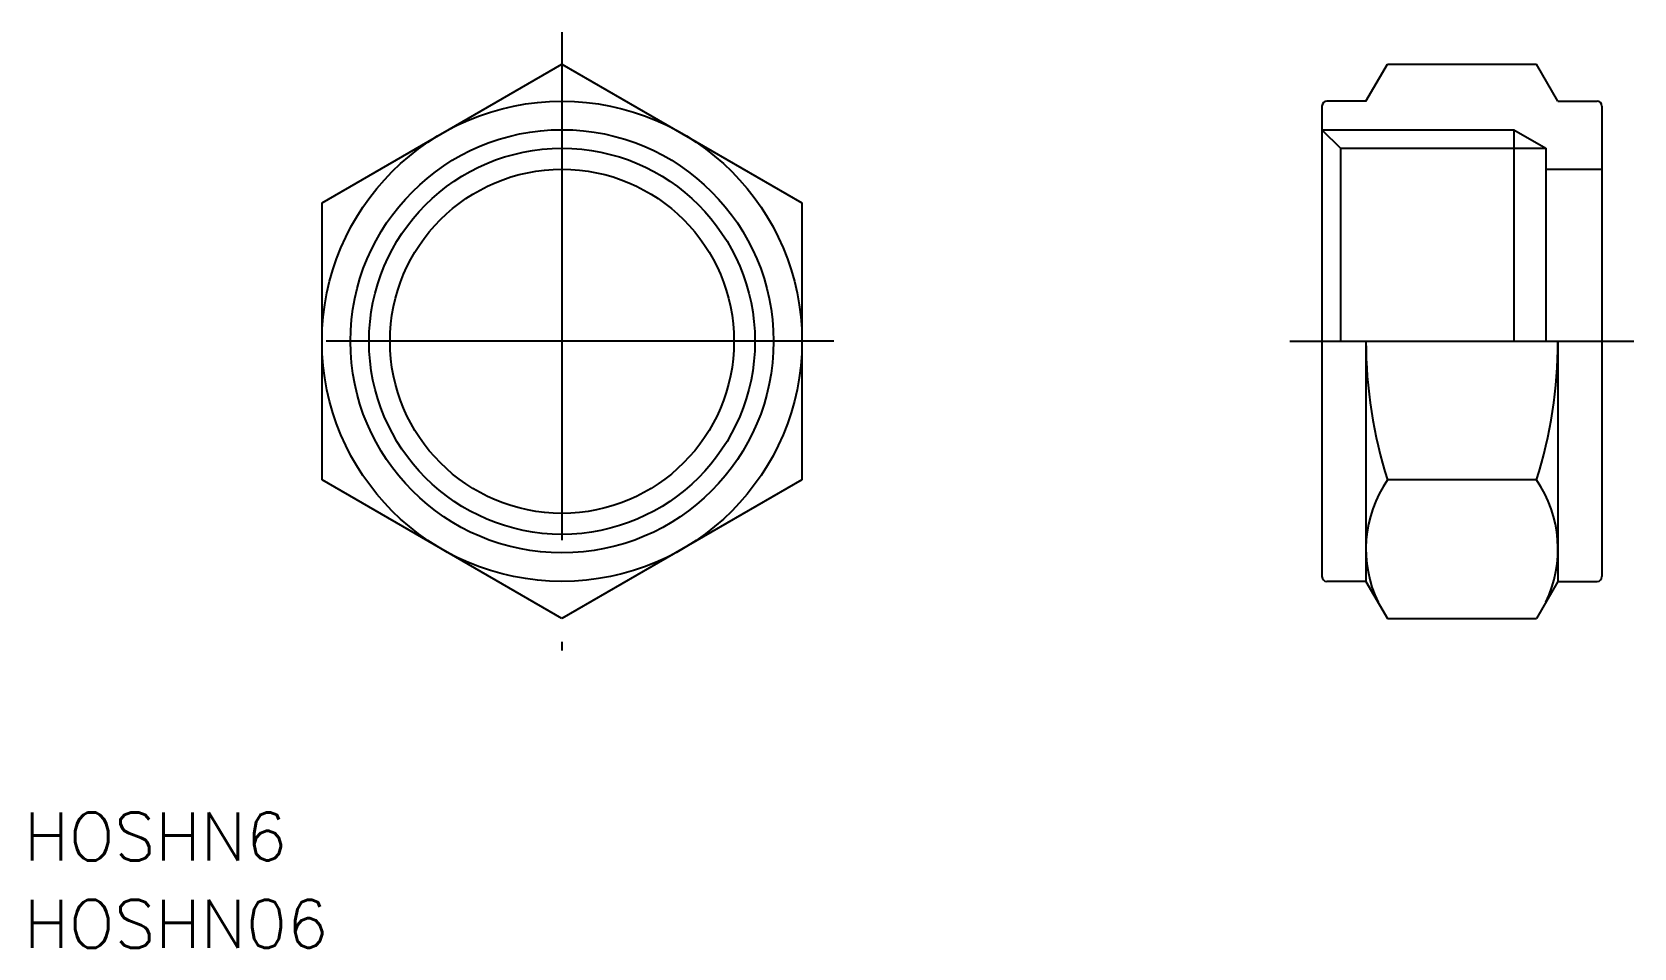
# Model space of a CAD drawing. Extents: x -33 to 67, y -38 to 19.
import ezdxf

# ---------------------------------------------------------------- set-up
doc = ezdxf.new("R2010")
doc.units = 0
doc.linetypes.add('CENTER', pattern=[50.8, 31.75, -6.35, 6.35, -6.35])
doc.layers.get('0').update_dxf_attribs({"linetype": 'CONTINUOUS'})
doc.layers.add('CENTER', color=1, linetype='CENTER')
doc.styles.get("Standard").update_dxf_attribs({"font": 'txt.shx', "height": 3, "bigfont": 'bigfont.shx'})

msp = doc.modelspace()

# ---------------------------------------------------------------- linework, layer by layer
at = {"color": 7, "linetype": 'CONTINUOUS'}
for p, q in [((-15, 8.66), (0, 17.32)), ((0, 17.32), (15, 8.66)), ((50.25, 15), (51.59, 17.32)), ((51.59, 17.32), (60.91, 17.32)), ((62.25, 15), (60.91, 17.32)), ((47.5, 14.7), (47.5, -14.7)), ((50.25, 15), (47.8, 15)), ((62.25, 15), (64.7, 15)), ((65, 14.7), (65, -14.7)), ((47.5, 13.22), (48.66, 12.06)), ((59.49, 13.22), (59.49, 0)), ((48.66, 12.06), (61.5, 12.06)), ((48.66, 12.06), (48.66, 0)), ((61.5, 12.06), (61.5, 0)), ((61.5, 10.75), (65, 10.75)), ((-15, -8.66), (-15, 8.66)), ((15, 8.66), (15, -8.66)), ((50.25, 0), (50.25, -15)), ((62.25, 0), (62.25, -15)), ((0, -17.32), (-15, -8.66)), ((15, -8.66), (0, -17.32)), ((60.91, -8.66), (51.59, -8.66)), ((50.25, -15), (47.8, -15)), ((50.25, -15), (51.59, -17.32)), ((62.25, -15), (60.91, -17.32)), ((62.25, -15), (64.7, -15)), ((51.59, -17.32), (60.91, -17.32))]:
    msp.add_line(p, q, dxfattribs=at)
at = {"color": 3, "linetype": 'CONTINUOUS'}
for p, q in [((47.5, 13.22), (59.49, 13.22)), ((59.49, 13.22), (61.5, 12.06))]:
    msp.add_line(p, q, dxfattribs=at)
at = {"color": 7, "linetype": 'CONTINUOUS'}
for radius in [15, 12.06, 10.75]:
    msp.add_circle((0, 0), radius, dxfattribs=at)
at = {"color": 3, "linetype": 'CONTINUOUS'}
msp.add_circle((0, 0), 13.22, dxfattribs=at)
at = {"color": 7, "linetype": 'CONTINUOUS'}
for centre, radius, start, end in [((47.8, 14.7), 0.3, 90, 180), ((64.7, 14.7), 0.3, 0, 90), ((78.91, 0), 28.66, 180, 197.588), ((33.59, 0), 28.66, 342.412, 0), ((57.92, -12.99), 7.67, 145.6158, 205.6158), ((54.58, -12.99), 7.67, 334.3842, 34.3842), ((47.8, -14.7), 0.3, 180, 270), ((64.7, -14.7), 0.3, 270, 0)]:
    msp.add_arc(centre, radius, start, end, dxfattribs=at)
at = {"layer": 'CENTER', "color": 1, "linetype": 'CENTER'}
for p, q in [((0, 19.32), (0, -19.32)), ((17, 0), (-17, 0)), ((45.5, 0), (67, 0))]:
    msp.add_line(p, q, dxfattribs=at)

# ---------------------------------------------------------------- texts
at = {"color": 7, "linetype": 'CONTINUOUS'}
for s, p in [('HOSHN6', (-33.64, -32.44)), ('HOSHN06', (-33.64, -37.9))]:
    msp.add_text(s, height=3, dxfattribs=at).set_placement(p)

doc.saveas('drawing.dxf')
